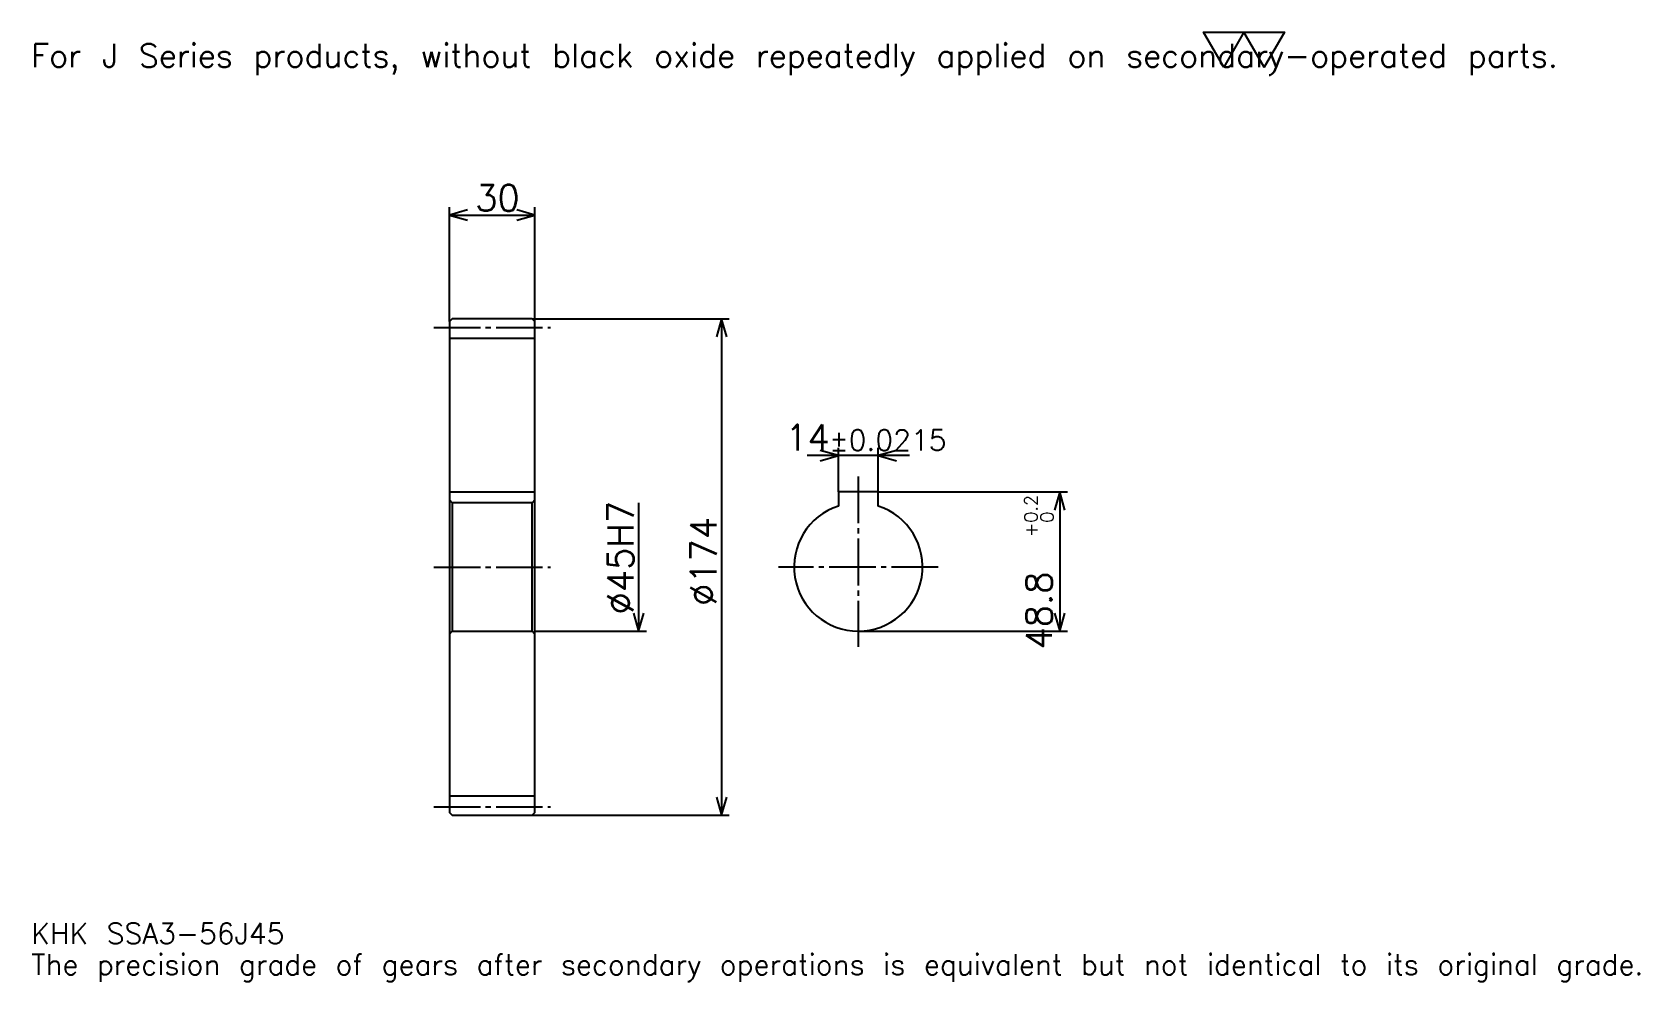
# Model space of a CAD drawing. Extents: x 18 to 582, y 7 to 340.
import ezdxf

# ---------------------------------------------------------------- set-up
doc = ezdxf.new("R2010")
doc.units = 0
doc.linetypes.add('DASHDOT', pattern=[21.815218, 16.361413, -1.817935, 1.817935, -1.817935])
doc.layers.get('0').update_dxf_attribs({"linetype": 'CONTINUOUS'})
doc.layers.add('DASHDOT', color=6, linetype='DASHDOT')
doc.styles.add('KANJI', font='TXT', dxfattribs={"bigfont": 'BIGFONT'})

msp = doc.modelspace()

# ---------------------------------------------------------------- linework, layer by layer
at = {"color": 5}
for p, q in [((164.769012, 239.058426), (164.769012, 278.144043)), ((194.769012, 239.058426), (194.769012, 278.144043)), ((164.769012, 275.417114), (194.769012, 275.417114)), ((164.769012, 238.058426), (164.769012, 239.058426)), ((193.769012, 239.058426), (194.769012, 239.058426)), ((194.769012, 239.058426), (262.941589, 239.058426)), ((194.769012, 238.058426), (194.769012, 239.058426)), ((260.214661, 239.058426), (260.214661, 65.058426)), ((301.165771, 178.358429), (301.165771, 193.810867)), ((315.165771, 178.358429), (315.165771, 193.810867)), ((326.073364, 191.083969), (290.258148, 191.083969)), ((315.165771, 178.358429), (381.520386, 178.358429)), ((378.793457, 178.358429), (378.793457, 129.558426)), ((231.127716, 174.558426), (231.127716, 129.558426)), ((194.769012, 129.558426), (233.854614, 129.558426)), ((308.165771, 129.558426), (381.520386, 129.558426)), ((193.769012, 65.058426), (194.769012, 65.058426)), ((194.769012, 65.058426), (262.941589, 65.058426))]:
    msp.add_line(p, q, dxfattribs=at)
at = {"color": 4}
for p, q in [((164.769012, 232.308426), (194.769012, 232.308426)), ((164.769012, 178.358429), (194.769012, 178.358429)), ((194.769012, 175.558426), (193.769012, 174.558426)), ((164.769012, 128.558426), (165.769012, 129.558426)), ((194.769012, 128.558426), (193.769012, 129.558426)), ((164.769012, 71.808426), (194.769012, 71.808426))]:
    msp.add_line(p, q, dxfattribs=at)
at = {"color": 7}
msp.add_lwpolyline([(436.304352, 327.228271), (429.214417, 339.517517), (457.574188, 339.517517), (450.484253, 327.228271), (443.394287, 339.517517), (436.304352, 327.228271)], dxfattribs=at)
at = {"color": 5}
for points in [[(171.13179, 277.235046), (164.769012, 275.417114), (171.13179, 273.599182)], [(188.406235, 273.599182), (194.769012, 275.417114), (188.406235, 277.235046)], [(262.032593, 232.695648), (260.214661, 239.058426), (258.396729, 232.695648)], [(294.802979, 189.266037), (301.165771, 191.083969), (294.802979, 192.901901)], [(321.528534, 192.901901), (315.165771, 191.083969), (321.528534, 189.266037)], [(380.611389, 171.995651), (378.793457, 178.358429), (376.975525, 171.995651)], [(229.309784, 135.921204), (231.127716, 129.558426), (232.945648, 135.921204)], [(376.975525, 135.921204), (378.793457, 129.558426), (380.611389, 135.921204)], [(258.396729, 71.421196), (260.214661, 65.058426), (262.032593, 71.421196)]]:
    msp.add_lwpolyline(points, dxfattribs=at)
at = {"color": 4}
for points in [[(164.769012, 128.558426), (164.769012, 66.058426), (165.769012, 65.058426), (193.769012, 65.058426), (194.769012, 66.058426), (194.769012, 238.058426), (193.769012, 239.058426), (165.769012, 239.058426), (164.769012, 238.058426), (164.769012, 128.558426)], [(164.769012, 175.558426), (165.769012, 174.558426), (165.769012, 129.558426), (193.769012, 129.558426), (193.769012, 174.558426), (165.769012, 174.558426)], [(315.165771, 173.441833), (315.165771, 178.358429), (301.165771, 178.358429), (301.165771, 173.441833)]]:
    msp.add_lwpolyline(points, dxfattribs=at)
msp.add_arc((308.165771, 152.058426), 22.5, 108.12620381, 71.87379619, dxfattribs=at)
at = {"layer": 'DASHDOT', "color": 7}
for p, q in [((159.315201, 236.058426), (200.222809, 236.058426)), ((308.165771, 183.812225), (308.165771, 124.104622)), ((159.315201, 152.058426), (200.222809, 152.058426)), ((336.119568, 152.058426), (280.211945, 152.058426)), ((159.315201, 68.058426), (200.222809, 68.058426))]:
    msp.add_line(p, q, dxfattribs=at)

# ---------------------------------------------------------------- texts
at = {"color": 7, "style": 'KANJI'}
for s, height, p in [('For J Series products, without black oxide repeatedly applied on secondary-operated parts.', 8.180707, (18.179348, 327.228271)), ('30', 9.089674, (173.860718, 276.87146)), ('14', 9.089674, (282.585632, 192.901901)), ('%%p0.0215', 7.271739, (297.946045, 192.901901)), ('KHK SSA3-56J45', 7.271739, (18.179348, 19.997282)), ('The precision grade of gears after secondary operations is equivalent but not identical to its original grade.', 7.271739, (18.179348, 9.089674))]:
    msp.add_text(s, height=height, dxfattribs=at).set_placement(p)
for s, height, p in [('0.2', 4.544837, (370.976349, 167.594437)), ('%%c45H7', 9.089674, (229.309784, 135.469772)), ('0', 4.544837, (376.611938, 167.594437)), ('%%c174', 9.089674, (258.396729, 138.42392)), ('+', 4.544837, (370.976349, 162.504211)), ('48.8', 9.089674, (376.066589, 123.160507))]:
    msp.add_text(s, height=height, rotation=90, dxfattribs=at).set_placement(p)

doc.saveas('drawing.dxf')
